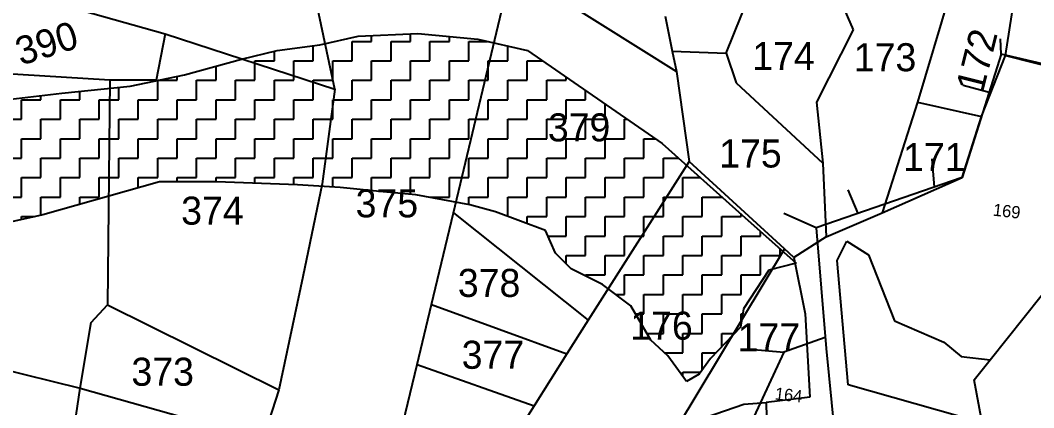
# Model space of a CAD drawing. Header units: metres. Extents: x 291362 to 296970, y 2012513 to 2016467.
# Drawn here: x 293168.5 to 293501, y 2014465.5 to 2014592.5 of the extents above; entities that cross this region are included whole.
import ezdxf
from ezdxf.enums import TextEntityAlignment as Align

# ---------------------------------------------------------------- set-up
doc = ezdxf.new("R2010")
doc.units = ezdxf.units.M
for name, color, linetype in [('POLY_HATCH', 12, 'Continuous'), ('POLY_PARCEL', 6, 'Continuous'), ('TEXT_PARCEL', 7, 'Continuous')]:
    doc.layers.add(name, color=color, linetype=linetype)
doc.styles.add('TEXT_MAP', font='')
doc.styles.get('TEXT_MAP').set_extended_font_data('Kruti Dev 050')

msp = doc.modelspace()

# ---------------------------------------------------------------- linework, layer by layer
at = {"layer": 'POLY_HATCH'}
for p, q in [((293266.76, 2014584.42), (293279.38, 2014587.22)), ((293279.38, 2014587.22), (293299, 2014588.15)), ((293299, 2014588.15), (293318.63, 2014586.28)), ((293252.75, 2014582.55), (293266.76, 2014584.42)), ((293318.63, 2014586.28), (293334.98, 2014582.55)), ((293241.06, 2014579.75), (293252.75, 2014582.55)), ((293334.98, 2014582.55), (293379.12, 2014552.09)), ((293222.37, 2014574.61), (293241.06, 2014579.75)), ((293204.62, 2014570.87), (293222.37, 2014574.61)), ((293182.19, 2014568.54), (293204.62, 2014570.87)), ((293165.37, 2014566.67), (293182.19, 2014568.54)), ((293379.12, 2014552.09), (293405.28, 2014528.74)), ((293214.18, 2014539.48), (293175.86, 2014528.74)), ((293222.12, 2014539.48), (293214.18, 2014539.48)), ((293232.87, 2014539.48), (293222.12, 2014539.48)), ((293259.5, 2014538.55), (293232.87, 2014539.48)), ((293273.52, 2014537.61), (293259.5, 2014538.55)), ((293287.53, 2014536.21), (293273.52, 2014537.61)), ((293298.28, 2014535.28), (293287.53, 2014536.21)), ((293316.04, 2014532.01), (293298.28, 2014535.28)), ((293324.45, 2014529.67), (293316.04, 2014532.01)), ((293175.86, 2014528.74), (293163.71, 2014525.94)), ((293340.8, 2014523.6), (293324.45, 2014529.67)), ((293405.28, 2014528.74), (293423.04, 2014512.86)), ((293344.07, 2014516.13), (293340.8, 2014523.6)), ((293349.21, 2014510.99), (293344.07, 2014516.13)), ((293359.49, 2014505.86), (293349.21, 2014510.99)), ((293414.16, 2014510.53), (293405.75, 2014497.92)), ((293423.04, 2014512.86), (293414.16, 2014510.53)), ((293368.84, 2014498.85), (293359.49, 2014505.86)), ((293375.38, 2014487.64), (293368.84, 2014498.85)), ((293405.75, 2014497.92), (293404.81, 2014491.85)), ((293404.81, 2014491.85), (293395, 2014481.57)), ((293380.98, 2014482.51), (293375.38, 2014487.64)), ((293387.06, 2014474.1), (293380.98, 2014482.51)), ((293395, 2014481.57), (293391.26, 2014476.44)), ((293391.26, 2014476.44), (293387.06, 2014474.1))]:
    msp.add_line(p, q, dxfattribs=at)
at = {"layer": 'POLY_HATCH', "linetype": 'Continuous'}
for p, q in [((293283.79, 2014585.57), (293283.79, 2014587.43)), ((293296.55, 2014585.57), (293296.55, 2014588.04)), ((293309.32, 2014585.57), (293309.32, 2014587.17)), ((293264.64, 2014579.19), (293264.64, 2014584.13)), ((293277.41, 2014585.57), (293283.79, 2014585.57)), ((293277.41, 2014579.19), (293277.41, 2014585.57)), ((293290.17, 2014585.57), (293296.55, 2014585.57)), ((293290.17, 2014579.19), (293290.17, 2014585.57)), ((293302.93, 2014585.57), (293309.32, 2014585.57)), ((293302.93, 2014579.19), (293302.93, 2014585.57)), ((293315.7, 2014585.57), (293321.77, 2014585.57)), ((293315.7, 2014579.19), (293315.7, 2014585.57)), ((293328.46, 2014579.19), (293328.46, 2014584.04)), ((293251.88, 2014579.19), (293251.88, 2014582.34)), ((293232.73, 2014572.8), (293232.73, 2014577.46)), ((293239.02, 2014579.19), (293239.12, 2014579.19)), ((293239.12, 2014579.19), (293239.12, 2014579.21)), ((293245.5, 2014579.19), (293251.88, 2014579.19)), ((293245.5, 2014572.8), (293245.5, 2014579.19)), ((293258.26, 2014579.19), (293264.64, 2014579.19)), ((293258.26, 2014572.8), (293258.26, 2014579.19)), ((293271.02, 2014579.19), (293277.41, 2014579.19)), ((293271.02, 2014572.8), (293271.02, 2014579.19)), ((293283.79, 2014579.19), (293290.17, 2014579.19)), ((293283.79, 2014572.8), (293283.79, 2014579.19)), ((293296.55, 2014579.19), (293302.93, 2014579.19)), ((293296.55, 2014572.8), (293296.55, 2014579.19)), ((293309.32, 2014579.19), (293315.7, 2014579.19)), ((293309.32, 2014572.8), (293309.32, 2014579.19)), ((293322.08, 2014579.19), (293328.46, 2014579.19)), ((293322.08, 2014572.8), (293322.08, 2014579.19)), ((293334.84, 2014579.19), (293339.86, 2014579.19)), ((293334.84, 2014572.8), (293334.84, 2014579.19)), ((293219.97, 2014572.8), (293219.97, 2014574.1)), ((293347.61, 2014572.8), (293347.61, 2014573.83)), ((293200.82, 2014566.42), (293200.82, 2014570.48)), ((293213.59, 2014566.42), (293213.59, 2014572.76)), ((293213.79, 2014572.8), (293219.97, 2014572.8)), ((293226.35, 2014572.8), (293232.73, 2014572.8)), ((293226.35, 2014566.42), (293226.35, 2014572.8)), ((293239.12, 2014572.8), (293245.5, 2014572.8)), ((293239.12, 2014566.42), (293239.12, 2014572.8)), ((293251.88, 2014572.8), (293258.26, 2014572.8)), ((293251.88, 2014566.42), (293251.88, 2014572.8)), ((293264.64, 2014572.8), (293271.02, 2014572.8)), ((293264.64, 2014566.42), (293264.64, 2014572.8)), ((293277.41, 2014572.8), (293283.79, 2014572.8)), ((293277.41, 2014566.42), (293277.41, 2014572.8)), ((293290.17, 2014572.8), (293296.55, 2014572.8)), ((293290.17, 2014566.42), (293290.17, 2014572.8)), ((293302.93, 2014572.8), (293309.32, 2014572.8)), ((293302.93, 2014566.42), (293302.93, 2014572.8)), ((293315.7, 2014572.8), (293322.08, 2014572.8)), ((293315.7, 2014566.42), (293315.7, 2014572.8)), ((293328.46, 2014572.8), (293334.84, 2014572.8)), ((293328.46, 2014566.42), (293328.46, 2014572.8)), ((293341.23, 2014572.8), (293347.61, 2014572.8)), ((293341.23, 2014566.42), (293341.23, 2014572.8)), ((293175.3, 2014566.42), (293175.3, 2014567.77)), ((293188.06, 2014566.42), (293188.06, 2014569.15)), ((293353.99, 2014566.42), (293353.99, 2014569.43)), ((293168.91, 2014566.42), (293175.3, 2014566.42)), ((293168.91, 2014560.04), (293168.91, 2014566.42)), ((293181.68, 2014566.42), (293188.06, 2014566.42)), ((293181.68, 2014560.04), (293181.68, 2014566.42)), ((293194.44, 2014566.42), (293200.82, 2014566.42)), ((293194.44, 2014560.04), (293194.44, 2014566.42)), ((293207.21, 2014566.42), (293213.59, 2014566.42)), ((293207.21, 2014560.04), (293207.21, 2014566.42)), ((293219.97, 2014566.42), (293226.35, 2014566.42)), ((293219.97, 2014560.04), (293219.97, 2014566.42)), ((293232.73, 2014566.42), (293239.12, 2014566.42)), ((293232.73, 2014560.04), (293232.73, 2014566.42)), ((293245.5, 2014566.42), (293251.88, 2014566.42)), ((293245.5, 2014560.04), (293245.5, 2014566.42)), ((293258.26, 2014566.42), (293264.64, 2014566.42)), ((293258.26, 2014560.04), (293258.26, 2014566.42)), ((293271.02, 2014566.42), (293277.41, 2014566.42)), ((293271.02, 2014560.04), (293271.02, 2014566.42)), ((293283.79, 2014566.42), (293290.17, 2014566.42)), ((293283.79, 2014560.04), (293283.79, 2014566.42)), ((293296.55, 2014566.42), (293302.93, 2014566.42)), ((293296.55, 2014560.04), (293296.55, 2014566.42)), ((293309.32, 2014566.42), (293315.7, 2014566.42)), ((293309.32, 2014560.04), (293309.32, 2014566.42)), ((293322.08, 2014566.42), (293328.46, 2014566.42)), ((293322.08, 2014560.04), (293322.08, 2014566.42)), ((293334.84, 2014566.42), (293341.23, 2014566.42)), ((293334.84, 2014560.04), (293334.84, 2014566.42)), ((293347.61, 2014566.42), (293353.99, 2014566.42)), ((293347.61, 2014560.04), (293347.61, 2014566.42)), ((293360.37, 2014560.04), (293360.37, 2014565.02)), ((293162.53, 2014560.04), (293168.91, 2014560.04)), ((293175.3, 2014560.04), (293181.68, 2014560.04)), ((293175.3, 2014553.66), (293175.3, 2014560.04)), ((293188.06, 2014560.04), (293194.44, 2014560.04)), ((293188.06, 2014553.66), (293188.06, 2014560.04)), ((293200.82, 2014560.04), (293207.21, 2014560.04)), ((293200.82, 2014553.66), (293200.82, 2014560.04)), ((293213.59, 2014560.04), (293219.97, 2014560.04)), ((293213.59, 2014553.66), (293213.59, 2014560.04)), ((293226.35, 2014560.04), (293232.73, 2014560.04)), ((293226.35, 2014553.66), (293226.35, 2014560.04)), ((293239.12, 2014560.04), (293245.5, 2014560.04)), ((293239.12, 2014553.66), (293239.12, 2014560.04)), ((293251.88, 2014560.04), (293258.26, 2014560.04)), ((293251.88, 2014553.66), (293251.88, 2014560.04)), ((293264.64, 2014560.04), (293271.02, 2014560.04)), ((293264.64, 2014553.66), (293264.64, 2014560.04)), ((293277.41, 2014560.04), (293283.79, 2014560.04)), ((293277.41, 2014553.66), (293277.41, 2014560.04)), ((293290.17, 2014560.04), (293296.55, 2014560.04)), ((293290.17, 2014553.66), (293290.17, 2014560.04)), ((293302.93, 2014560.04), (293309.32, 2014560.04)), ((293302.93, 2014553.66), (293302.93, 2014560.04)), ((293315.7, 2014560.04), (293322.08, 2014560.04)), ((293315.7, 2014553.66), (293315.7, 2014560.04)), ((293328.46, 2014560.04), (293334.84, 2014560.04)), ((293328.46, 2014553.66), (293328.46, 2014560.04)), ((293341.23, 2014560.04), (293347.61, 2014560.04)), ((293341.23, 2014553.66), (293341.23, 2014560.04)), ((293353.99, 2014560.04), (293360.37, 2014560.04)), ((293353.99, 2014553.66), (293353.99, 2014560.04)), ((293366.75, 2014560.04), (293367.59, 2014560.04)), ((293366.75, 2014553.66), (293366.75, 2014560.04)), ((293168.91, 2014553.66), (293175.3, 2014553.66)), ((293168.91, 2014547.28), (293168.91, 2014553.66)), ((293181.68, 2014553.66), (293188.06, 2014553.66)), ((293181.68, 2014547.28), (293181.68, 2014553.66)), ((293194.44, 2014553.66), (293200.82, 2014553.66)), ((293194.44, 2014547.28), (293194.44, 2014553.66)), ((293207.21, 2014553.66), (293213.59, 2014553.66)), ((293207.21, 2014547.28), (293207.21, 2014553.66)), ((293219.97, 2014553.66), (293226.35, 2014553.66)), ((293219.97, 2014547.28), (293219.97, 2014553.66)), ((293232.73, 2014553.66), (293239.12, 2014553.66)), ((293232.73, 2014547.28), (293232.73, 2014553.66)), ((293245.5, 2014553.66), (293251.88, 2014553.66)), ((293245.5, 2014547.28), (293245.5, 2014553.66)), ((293258.26, 2014553.66), (293264.64, 2014553.66)), ((293258.26, 2014547.28), (293258.26, 2014553.66)), ((293271.02, 2014553.66), (293277.41, 2014553.66)), ((293271.02, 2014547.28), (293271.02, 2014553.66)), ((293283.79, 2014553.66), (293290.17, 2014553.66)), ((293283.79, 2014547.28), (293283.79, 2014553.66)), ((293296.55, 2014553.66), (293302.93, 2014553.66)), ((293296.55, 2014547.28), (293296.55, 2014553.66)), ((293309.32, 2014553.66), (293315.7, 2014553.66)), ((293309.32, 2014547.28), (293309.32, 2014553.66)), ((293322.08, 2014553.66), (293328.46, 2014553.66)), ((293322.08, 2014547.28), (293322.08, 2014553.66)), ((293334.84, 2014553.66), (293341.23, 2014553.66)), ((293334.84, 2014547.28), (293334.84, 2014553.66)), ((293347.61, 2014553.66), (293353.99, 2014553.66)), ((293347.61, 2014547.28), (293347.61, 2014553.66)), ((293360.37, 2014553.66), (293366.75, 2014553.66)), ((293360.37, 2014547.28), (293360.37, 2014553.66)), ((293373.14, 2014553.66), (293376.84, 2014553.66)), ((293373.14, 2014547.28), (293373.14, 2014553.66)), ((293162.53, 2014547.28), (293168.91, 2014547.28)), ((293175.3, 2014547.28), (293181.68, 2014547.28)), ((293175.3, 2014540.89), (293175.3, 2014547.28)), ((293188.06, 2014547.28), (293194.44, 2014547.28)), ((293188.06, 2014540.89), (293188.06, 2014547.28)), ((293200.82, 2014547.28), (293207.21, 2014547.28)), ((293200.82, 2014540.89), (293200.82, 2014547.28)), ((293213.59, 2014547.28), (293219.97, 2014547.28)), ((293213.59, 2014540.89), (293213.59, 2014547.28)), ((293226.35, 2014547.28), (293232.73, 2014547.28)), ((293226.35, 2014540.89), (293226.35, 2014547.28)), ((293239.12, 2014547.28), (293245.5, 2014547.28)), ((293239.12, 2014540.89), (293239.12, 2014547.28)), ((293251.88, 2014547.28), (293258.26, 2014547.28)), ((293251.88, 2014540.89), (293251.88, 2014547.28)), ((293264.64, 2014547.28), (293271.02, 2014547.28)), ((293264.64, 2014540.89), (293264.64, 2014547.28)), ((293277.41, 2014547.28), (293283.79, 2014547.28)), ((293277.41, 2014540.89), (293277.41, 2014547.28)), ((293290.17, 2014547.28), (293296.55, 2014547.28)), ((293290.17, 2014540.89), (293290.17, 2014547.28)), ((293302.93, 2014547.28), (293309.32, 2014547.28)), ((293302.93, 2014540.89), (293302.93, 2014547.28)), ((293315.7, 2014547.28), (293322.08, 2014547.28)), ((293315.7, 2014540.89), (293315.7, 2014547.28)), ((293328.46, 2014547.28), (293334.84, 2014547.28)), ((293328.46, 2014540.89), (293328.46, 2014547.28)), ((293341.23, 2014547.28), (293347.61, 2014547.28)), ((293341.23, 2014540.89), (293341.23, 2014547.28)), ((293353.99, 2014547.28), (293360.37, 2014547.28)), ((293353.99, 2014540.89), (293353.99, 2014547.28)), ((293366.75, 2014547.28), (293373.14, 2014547.28)), ((293366.75, 2014540.89), (293366.75, 2014547.28)), ((293379.52, 2014547.28), (293384.51, 2014547.28)), ((293379.52, 2014540.89), (293379.52, 2014547.28)), ((293168.91, 2014540.89), (293175.3, 2014540.89)), ((293168.91, 2014534.51), (293168.91, 2014540.89)), ((293181.68, 2014540.89), (293188.06, 2014540.89)), ((293181.68, 2014534.51), (293181.68, 2014540.89)), ((293194.44, 2014540.89), (293200.82, 2014540.89)), ((293194.44, 2014534.51), (293194.44, 2014540.89)), ((293207.21, 2014540.89), (293213.59, 2014540.89)), ((293207.21, 2014537.53), (293207.21, 2014540.89)), ((293219.97, 2014540.89), (293226.35, 2014540.89)), ((293219.97, 2014539.48), (293219.97, 2014540.89)), ((293232.73, 2014540.89), (293239.12, 2014540.89)), ((293232.73, 2014539.48), (293232.73, 2014540.89)), ((293245.5, 2014540.89), (293251.88, 2014540.89)), ((293245.5, 2014539.04), (293245.5, 2014540.89)), ((293258.26, 2014540.89), (293264.64, 2014540.89)), ((293258.26, 2014538.59), (293258.26, 2014540.89)), ((293271.02, 2014540.89), (293277.41, 2014540.89)), ((293271.02, 2014537.78), (293271.02, 2014540.89)), ((293283.79, 2014540.89), (293290.17, 2014540.89)), ((293283.79, 2014536.58), (293283.79, 2014540.89)), ((293296.55, 2014540.89), (293302.93, 2014540.89)), ((293296.55, 2014535.43), (293296.55, 2014540.89)), ((293309.32, 2014540.89), (293315.7, 2014540.89)), ((293309.32, 2014534.51), (293309.32, 2014540.89)), ((293322.08, 2014540.89), (293328.46, 2014540.89)), ((293322.08, 2014534.51), (293322.08, 2014540.89)), ((293334.84, 2014540.89), (293341.23, 2014540.89)), ((293334.84, 2014534.51), (293334.84, 2014540.89)), ((293347.61, 2014540.89), (293353.99, 2014540.89)), ((293347.61, 2014534.51), (293347.61, 2014540.89)), ((293360.37, 2014540.89), (293366.75, 2014540.89)), ((293360.37, 2014534.51), (293360.37, 2014540.89)), ((293373.14, 2014540.89), (293379.52, 2014540.89)), ((293373.14, 2014534.51), (293373.14, 2014540.89)), ((293385.9, 2014540.89), (293391.66, 2014540.89)), ((293385.9, 2014534.51), (293385.9, 2014540.89)), ((293162.53, 2014534.51), (293168.91, 2014534.51)), ((293175.3, 2014534.51), (293181.68, 2014534.51)), ((293175.3, 2014528.61), (293175.3, 2014534.51)), ((293188.06, 2014534.51), (293194.44, 2014534.51)), ((293188.06, 2014532.16), (293188.06, 2014534.51)), ((293302.93, 2014534.51), (293309.32, 2014534.51)), ((293302.93, 2014534.42), (293302.93, 2014534.51)), ((293315.7, 2014534.51), (293322.08, 2014534.51)), ((293315.7, 2014532.07), (293315.7, 2014534.51)), ((293328.46, 2014534.51), (293334.84, 2014534.51)), ((293328.46, 2014528.18), (293328.46, 2014534.51)), ((293341.23, 2014534.51), (293347.61, 2014534.51)), ((293341.23, 2014528.13), (293341.23, 2014534.51)), ((293353.99, 2014534.51), (293360.37, 2014534.51)), ((293353.99, 2014528.13), (293353.99, 2014534.51)), ((293366.75, 2014534.51), (293373.14, 2014534.51)), ((293366.75, 2014528.13), (293366.75, 2014534.51)), ((293379.52, 2014534.51), (293385.9, 2014534.51)), ((293379.52, 2014528.13), (293379.52, 2014534.51)), ((293392.28, 2014534.51), (293398.66, 2014534.51)), ((293392.28, 2014528.13), (293392.28, 2014534.51)), ((293398.66, 2014534.51), (293398.66, 2014534.64)), ((293168.91, 2014528.13), (293173.22, 2014528.13)), ((293168.91, 2014527.14), (293168.91, 2014528.13)), ((293334.84, 2014528.13), (293341.23, 2014528.13)), ((293334.84, 2014525.81), (293334.84, 2014528.13)), ((293347.61, 2014528.13), (293353.99, 2014528.13)), ((293347.61, 2014521.75), (293347.61, 2014528.13)), ((293360.37, 2014528.13), (293366.75, 2014528.13)), ((293360.37, 2014521.75), (293360.37, 2014528.13)), ((293373.14, 2014528.13), (293379.52, 2014528.13)), ((293373.14, 2014521.75), (293373.14, 2014528.13)), ((293385.9, 2014528.13), (293392.28, 2014528.13)), ((293385.9, 2014521.75), (293385.9, 2014528.13)), ((293398.66, 2014528.13), (293405.05, 2014528.13)), ((293398.66, 2014521.75), (293398.66, 2014528.13)), ((293405.05, 2014528.13), (293405.05, 2014528.95)), ((293341.61, 2014521.75), (293347.61, 2014521.75)), ((293353.99, 2014521.75), (293360.37, 2014521.75)), ((293353.99, 2014515.37), (293353.99, 2014521.75)), ((293366.75, 2014521.75), (293373.14, 2014521.75)), ((293366.75, 2014515.37), (293366.75, 2014521.75)), ((293379.52, 2014521.75), (293385.9, 2014521.75)), ((293379.52, 2014515.37), (293379.52, 2014521.75)), ((293392.28, 2014521.75), (293398.66, 2014521.75)), ((293392.28, 2014515.37), (293392.28, 2014521.75)), ((293405.05, 2014521.75), (293411.43, 2014521.75)), ((293405.05, 2014515.37), (293405.05, 2014521.75)), ((293411.43, 2014521.75), (293411.43, 2014523.24)), ((293417.81, 2014515.37), (293417.81, 2014517.54)), ((293347.61, 2014515.37), (293353.99, 2014515.37)), ((293347.61, 2014512.6), (293347.61, 2014515.37)), ((293360.37, 2014515.37), (293366.75, 2014515.37)), ((293360.37, 2014508.98), (293360.37, 2014515.37)), ((293373.14, 2014515.37), (293379.52, 2014515.37)), ((293373.14, 2014508.98), (293373.14, 2014515.37)), ((293385.9, 2014515.37), (293392.28, 2014515.37)), ((293385.9, 2014508.98), (293385.9, 2014515.37)), ((293398.66, 2014515.37), (293405.05, 2014515.37)), ((293398.66, 2014508.98), (293398.66, 2014515.37)), ((293411.43, 2014515.37), (293417.81, 2014515.37)), ((293411.43, 2014508.98), (293411.43, 2014515.37)), ((293353.99, 2014508.98), (293360.37, 2014508.98)), ((293353.99, 2014508.61), (293353.99, 2014508.98)), ((293366.75, 2014508.98), (293373.14, 2014508.98)), ((293366.75, 2014502.6), (293366.75, 2014508.98)), ((293379.52, 2014508.98), (293385.9, 2014508.98)), ((293379.52, 2014502.6), (293379.52, 2014508.98)), ((293392.28, 2014508.98), (293398.66, 2014508.98)), ((293392.28, 2014502.6), (293392.28, 2014508.98)), ((293405.05, 2014508.98), (293411.43, 2014508.98)), ((293405.05, 2014502.6), (293405.05, 2014508.98)), ((293363.83, 2014502.6), (293366.75, 2014502.6)), ((293373.14, 2014502.6), (293379.52, 2014502.6)), ((293373.14, 2014496.22), (293373.14, 2014502.6)), ((293385.9, 2014502.6), (293392.28, 2014502.6)), ((293385.9, 2014496.22), (293385.9, 2014502.6)), ((293398.66, 2014502.6), (293405.05, 2014502.6)), ((293398.66, 2014496.22), (293398.66, 2014502.6)), ((293370.37, 2014496.22), (293373.14, 2014496.22)), ((293379.52, 2014496.22), (293385.9, 2014496.22)), ((293379.52, 2014489.84), (293379.52, 2014496.22)), ((293392.28, 2014496.22), (293398.66, 2014496.22)), ((293392.28, 2014489.84), (293392.28, 2014496.22)), ((293405.05, 2014496.22), (293405.49, 2014496.22)), ((293405.05, 2014493.34), (293405.05, 2014496.22)), ((293374.1, 2014489.84), (293379.52, 2014489.84)), ((293385.9, 2014489.84), (293392.28, 2014489.84)), ((293385.9, 2014483.46), (293385.9, 2014489.84)), ((293398.66, 2014489.84), (293402.9, 2014489.84)), ((293398.66, 2014485.41), (293398.66, 2014489.84)), ((293379.95, 2014483.46), (293385.9, 2014483.46)), ((293392.28, 2014483.46), (293396.8, 2014483.46)), ((293392.28, 2014477.83), (293392.28, 2014483.46)), ((293385.9, 2014477.07), (293391.73, 2014477.07)), ((293385.9, 2014475.71), (293385.9, 2014477.07))]:
    msp.add_line(p, q, dxfattribs=at)
at = {"layer": 'POLY_PARCEL'}
for p, q in [((293310.66, 2014529.38), (293332.23, 2014619.81)), ((293400.07, 2014581.72), (293413.75, 2014615.36)), ((293430.58, 2014614.84), (293441.82, 2014589.33)), ((293168.78, 2014601.37), (293216.09, 2014588.07)), ((293271.73, 2014569.87), (293265.42, 2014599.83)), ((293473.38, 2014600.89), (293462.86, 2014565.67)), ((293346.96, 2014598.78), (293383.78, 2014575.65)), ((293491.79, 2014580.92), (293494.42, 2014597.74)), ((293380.08, 2014593.81), (293382.41, 2014582.38)), ((293216.09, 2014588.07), (293213.14, 2014572.8)), ((293216.09, 2014588.07), (293271.73, 2014569.87)), ((293441.82, 2014589.33), (293429.72, 2014565.67)), ((293490.37, 2014581.39), (293490.12, 2014586.45)), ((293382.41, 2014582.38), (293383.78, 2014575.65)), ((293382.41, 2014582.38), (293400.07, 2014581.72)), ((293400.07, 2014581.72), (293403.42, 2014571.98)), ((293490.37, 2014581.39), (293477.59, 2014540.96)), ((293483.9, 2014560.94), (293491.79, 2014580.92)), ((293564.71, 2014563.88), (293490.37, 2014581.39)), ((293491.79, 2014580.92), (293556.44, 2014564.45)), ((293197.86, 2014572.8), (293135.76, 2014576.74)), ((293383.78, 2014575.65), (293387.99, 2014546.21)), ((293197.86, 2014572.8), (293197.08, 2014499.2)), ((293213.14, 2014572.8), (293197.86, 2014572.8)), ((293271.73, 2014569.87), (293267.52, 2014538.85)), ((293403.42, 2014571.98), (293431.82, 2014545.69)), ((293486.39, 2014568.82), (293477.9, 2014571.11)), ((293429.72, 2014565.67), (293431.82, 2014545.69)), ((293462.86, 2014565.67), (293451.29, 2014529.39)), ((293462.86, 2014565.67), (293483.9, 2014560.94)), ((293477.59, 2014540.96), (293483.9, 2014560.94)), ((293468.46, 2014537.81), (293467.71, 2014547.01)), ((293387.99, 2014546.21), (293354.85, 2014494.16)), ((293419.21, 2014517.55), (293387.99, 2014546.21)), ((293431.82, 2014545.69), (293432.87, 2014521.51)), ((293477.59, 2014540.96), (293429.67, 2014524.43)), ((293451.29, 2014529.39), (293477.59, 2014540.96)), ((293267.52, 2014538.85), (293261.21, 2014508.35)), ((293440.02, 2014536.84), (293443.26, 2014529.12)), ((293303.46, 2014499.35), (293310.66, 2014529.38)), ((293310.66, 2014529.38), (293354.85, 2014494.16)), ((293429.67, 2014524.43), (293418.98, 2014529.12)), ((293432.87, 2014521.51), (293451.29, 2014529.39)), ((293486.74, 2014481.19), (293523.79, 2014527.66)), ((293429.67, 2014524.43), (293432.9, 2014484.87)), ((293432.87, 2014521.51), (293422.35, 2014514.67)), ((293436.54, 2014513.73), (293439.73, 2014520.02)), ((293439.73, 2014520.02), (293446.76, 2014515.63)), ((293419.21, 2014517.55), (293384.06, 2014459.1)), ((293422.35, 2014514.67), (293419.21, 2014517.55)), ((293422.35, 2014514.67), (293426.04, 2014496.27)), ((293440.15, 2014472.91), (293436.54, 2014513.73)), ((293446.76, 2014515.63), (293455.3, 2014493.98)), ((293261.21, 2014508.35), (293253.36, 2014471.34)), ((293191.82, 2014493.42), (293197.08, 2014499.2)), ((293197.08, 2014499.2), (293253.36, 2014471.34)), ((293298.73, 2014479.63), (293303.46, 2014499.35)), ((293303.46, 2014499.35), (293347.85, 2014483.08)), ((293188.13, 2014471.86), (293191.82, 2014493.42)), ((293354.85, 2014494.16), (293347.85, 2014483.08)), ((293426.04, 2014496.27), (293427.61, 2014468.93)), ((293455.3, 2014493.98), (293471.57, 2014486.95)), ((293432.61, 2014488.43), (293419.05, 2014483.7)), ((293471.57, 2014486.95), (293477.24, 2014482.29)), ((293407.98, 2014484.66), (293419.05, 2014483.7)), ((293419.05, 2014483.7), (293409.16, 2014462.46)), ((293432.9, 2014484.87), (293435.54, 2014458.37)), ((293153.94, 2014480.28), (293188.13, 2014471.86)), ((293347.85, 2014483.08), (293337.1, 2014466.07)), ((293477.24, 2014482.29), (293486.74, 2014481.19)), ((293481.52, 2014474.64), (293486.74, 2014481.19)), ((293290.19, 2014444), (293298.73, 2014479.63)), ((293298.73, 2014479.63), (293337.1, 2014466.07)), ((293484.09, 2014460.55), (293481.52, 2014474.64)), ((293186.81, 2014462.97), (293188.13, 2014471.86)), ((293188.13, 2014471.86), (293248.1, 2014455.04)), ((293253.36, 2014471.34), (293248.1, 2014455.04)), ((293484.09, 2014460.55), (293440.15, 2014472.91)), ((293405.92, 2014466.61), (293413.29, 2014467.13)), ((293427.61, 2014468.93), (293413.29, 2014467.13)), ((293413.29, 2014467.13), (293414.53, 2014388.09)), ((293337.1, 2014466.07), (293319.28, 2014437.86)), ((293384.06, 2014459.1), (293405.92, 2014466.61))]:
    msp.add_line(p, q, dxfattribs=at)

# ---------------------------------------------------------------- texts
at = {"layer": 'TEXT_PARCEL', "style": 'TEXT_MAP'}
for s, height, rotation, p in [('390', 9.19, 17.2321, (293177.11, 2014585.01)), ('172', 9.19, 75.9558, (293482.25, 2014579.32)), ('169', 4.027, 353.2553, (293492.19, 2014529.92)), ('164', 4.027, 353.2553, (293420.63, 2014469.64))]:
    msp.add_text(s, height=height, rotation=rotation, dxfattribs=at).set_placement(p, align=Align.MIDDLE)
for s, p in [('174', (293418.92, 2014580.75)), ('173', (293452.24, 2014580.37)), ('379', (293351.86, 2014557.38)), ('175', (293408.08, 2014548.74)), ('171', (293468.41, 2014547.64)), ('375', (293288.8, 2014532.46)), ('374', (293231.55, 2014530.07)), ('378', (293322.33, 2014506.38)), ('176', (293378.9, 2014492.37)), ('177', (293414.12, 2014488.51)), ('377', (293323.59, 2014482.82)), ('373', (293215.23, 2014477.26))]:
    msp.add_text(s, height=9.19, dxfattribs=at).set_placement(p, align=Align.MIDDLE)

doc.saveas('drawing.dxf')
